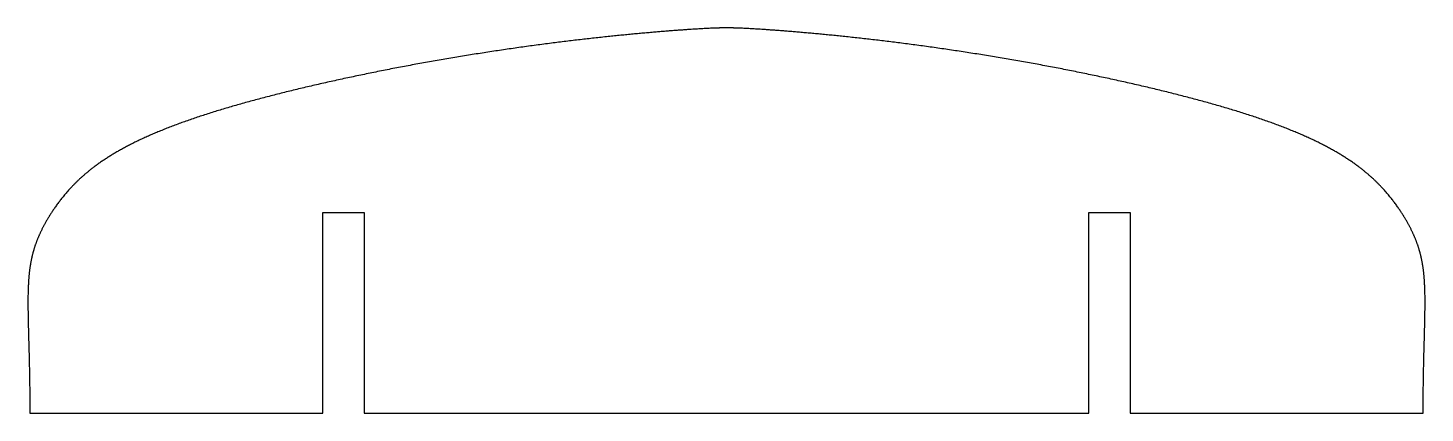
# Model space of a CAD drawing. Header units: millimetres. Extents: x -76 to 76, y -21 to 21.
import ezdxf

# ---------------------------------------------------------------- set-up
doc = ezdxf.new("R2010")
doc.units = ezdxf.units.MM
doc.layers.add('PERIMETER', color=5, linetype='CONTINUOUS')

msp = doc.modelspace()

# ---------------------------------------------------------------- linework, layer by layer
at = {"layer": 'PERIMETER'}
for p, q in [((-43.96, -20.96), (-43.96, 0.86)), ((-43.96, 0.86), (-39.46, 0.86)), ((-39.46, 0.86), (-39.46, -20.96)), ((39.45, -20.96), (39.45, 0.86)), ((39.45, 0.86), (43.95, 0.86)), ((43.95, 0.86), (43.95, -20.96)), ((-75.87, -20.96), (-43.96, -20.96)), ((-39.46, -20.96), (39.45, -20.96)), ((43.95, -20.96), (75.87, -20.96))]:
    msp.add_line(p, q, dxfattribs=at)
for points in [[(0, 20.95), (-0.18, 20.95), (-0.63, 20.96), (-1.62, 20.93), (-3.54, 20.83), (-6.78, 20.59), (-10.67, 20.25), (-15.01, 19.8), (-19.59, 19.25), (-24.31, 18.59), (-29.06, 17.85), (-33.78, 17.03), (-38.44, 16.13), (-43.01, 15.16), (-47.46, 14.13), (-51.76, 13.03), (-55.84, 11.85), (-59.64, 10.59), (-63.06, 9.22), (-66.04, 7.75), (-68.53, 6.18), (-70.53, 4.54), (-72.09, 2.87), (-73.3, 1.24), (-74.26, -0.32), (-75.01, -1.85), (-75.58, -3.45), (-75.94, -5.27), (-76.09, -7.44), (-76.08, -10.04), (-75.99, -13.13), (-75.91, -16.01), (-75.87, -18.39), (-75.87, -20.08), (-75.87, -20.96)], [(75.87, -20.96), (75.87, -20.08), (75.87, -18.39), (75.91, -16.01), (75.99, -13.13), (76.08, -10.04), (76.09, -7.44), (75.94, -5.27), (75.58, -3.45), (75.01, -1.85), (74.26, -0.32), (73.3, 1.24), (72.09, 2.87), (70.53, 4.54), (68.53, 6.18), (66.04, 7.75), (63.06, 9.22), (59.64, 10.59), (55.84, 11.85), (51.76, 13.03), (47.46, 14.13), (43.01, 15.16), (38.44, 16.13), (33.78, 17.03), (29.06, 17.85), (24.31, 18.59), (19.59, 19.25), (15.01, 19.8), (10.67, 20.25), (6.78, 20.59), (3.54, 20.83), (1.62, 20.93), (0.63, 20.96), (0.18, 20.95), (0, 20.95)]]:
    msp.add_open_spline(points, degree=5, dxfattribs=at)

doc.saveas('drawing.dxf')
